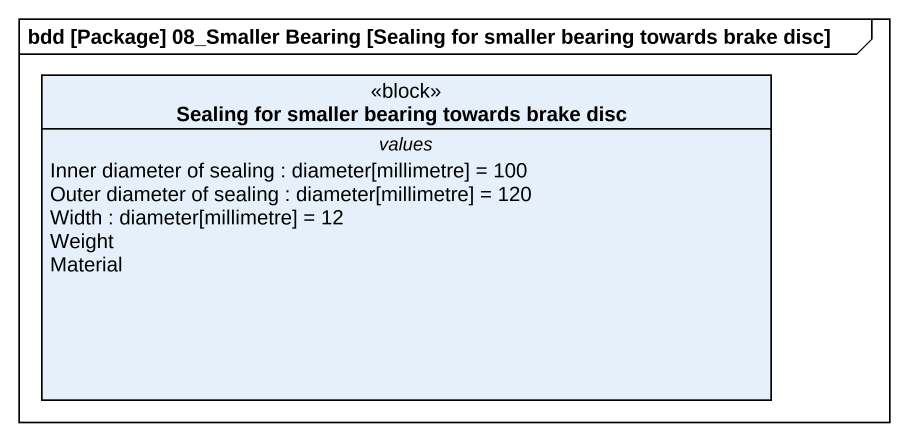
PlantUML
@startuml
mainframe bdd [Package] 08_Smaller Bearing [Sealing for smaller bearing towards brake disc]
hide circle
hide empty members
class "Sealing for smaller bearing towards brake disc" as Sealing_for_smaller_bearing <<block>> {
  -- values --
  Inner diameter of sealing : diameter[millimetre] = 100
  Outer diameter of sealing : diameter[millimetre] = 120
  Width : diameter[millimetre] = 12
  Weight
  Material
}
@enduml
